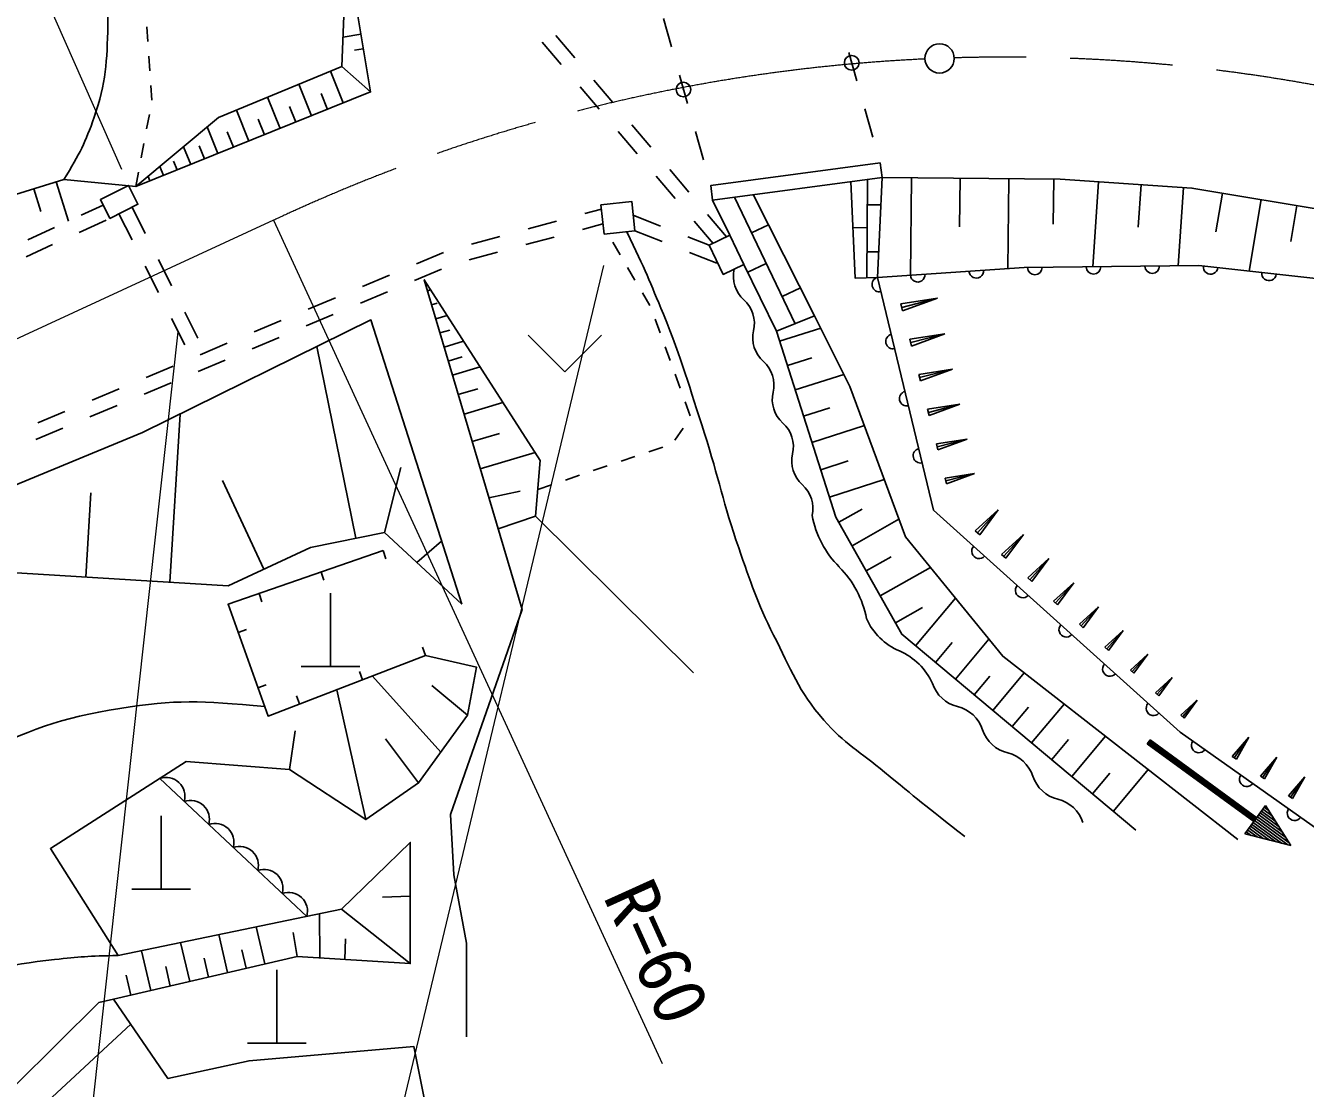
# Model space of a CAD drawing. Units: millimetres, scale not verified. Extents: x 40000 to 680000, y 20000 to 380000.
# Drawn here: x 342198 to 385838, y 274082 to 310300 of the extents above; entities that cross this region are included whole.
import ezdxf
from ezdxf.enums import TextEntityAlignment as Align

# ---------------------------------------------------------------- set-up
doc = ezdxf.new("R2010")
doc.units = ezdxf.units.MM
doc.header["$LTSCALE"] = 1000
doc.header["$PDMODE"] = 32
doc.header["$PDSIZE"] = 500
doc.linetypes.add('CHAIN', pattern=[18.5, 12, -1.5, 3.5, -1.5])
for name, color, linetype, lineweight in [('M-BGD', 7, 'Continuous', 25), ('M-BMK', 2, 'CHAIN', 13), ('M-BMK-SRVR', 3, 'Continuous', 25), ('M-STR-HTXT', 7, 'Continuous', 13), ('M-STR-STR1', 1, 'Continuous', 25)]:
    doc.layers.add(name, color=color, linetype=linetype, lineweight=lineweight)
doc.layers.add('M-OTRS', color=6, linetype='Continuous')
doc.styles.add('ＭＳ ゴシック', font='')
doc.styles.get('ＭＳ ゴシック').set_extended_font_data('MS Gothic')

msp = doc.modelspace()

# ---------------------------------------------------------------- linework, layer by layer
at = {"layer": 'M-BGD'}
for p, q in [((346364, 309756), (346330, 310255)), ((353631, 310006), (353022, 309904)), ((360926, 309204), (360279, 309967)), ((353713, 309513), (353409, 309462)), ((360462, 308979), (359815, 309741)), ((346431, 308758), (346398, 309257)), ((353032, 307664), (352595, 308749)), ((353959, 308038), (352984, 308910)), ((346498, 307760), (346465, 308259)), ((351947, 307227), (351514, 308301)), ((361756, 307454), (361109, 308216)), ((362220, 307679), (361573, 308442)), ((350873, 306795), (350445, 307858)), ((352489, 307446), (352271, 307988)), ((346326, 306777), (346420, 307268)), ((349810, 306366), (349386, 307419)), ((351410, 307011), (351194, 307548)), ((348758, 305943), (348393, 306847)), ((350342, 306581), (350127, 307112)), ((363514, 306154), (362867, 306917)), ((349284, 306155), (349072, 306681)), ((363050, 305929), (362403, 306691)), ((346139, 305795), (346233, 306286)), ((347830, 305569), (347586, 306174)), ((348294, 305756), (348112, 306208)), ((346903, 305195), (346779, 305502)), ((347367, 305382), (347245, 305685)), ((345952, 304812), (346046, 305304)), ((346439, 305008), (346377, 305162)), ((364344, 304404), (363697, 305166)), ((364808, 304629), (364161, 305392)), ((370907, 305060), (370880, 301710)), ((372401, 305116), (372369, 301796)), ((374062, 305100), (374046, 303440)), ((375722, 305084), (375692, 302016)), ((377256, 305069), (377241, 303535)), ((342476, 304734), (342714, 303966)), ((343244, 304971), (343658, 303635)), ((378787, 304978), (378591, 302081)), ((380235, 304880), (380137, 303432)), ((381684, 304782), (381504, 302115)), ((344097, 303836), (344845, 304178)), ((365626, 304355), (366209, 303156)), ((366371, 304455), (368442, 300142)), ((370900, 304193), (371360, 304189)), ((383006, 304590), (382786, 303271)), ((384324, 304370), (383918, 301932)), ((345382, 303889), (345831, 302995)), ((345829, 304114), (346277, 303220)), ((361268, 303894), (361830, 304044)), ((362917, 303835), (363847, 303468)), ((366102, 303104), (365455, 303867)), ((385543, 304167), (385340, 302948)), ((342279, 303004), (343188, 303420)), ((344030, 303255), (344940, 303671)), ((359337, 303375), (360302, 303634)), ((361188, 303354), (361885, 303542)), ((362976, 303305), (363906, 302938)), ((365638, 302879), (364991, 303641)), ((366955, 303238), (367527, 303512)), ((370894, 303411), (370403, 303416)), ((357405, 302856), (358371, 303115)), ((359257, 302835), (360223, 303095)), ((362471, 302485), (362218, 302916)), ((364778, 303101), (365505, 302814)), ((342212, 302423), (343121, 302839)), ((355526, 302184), (356448, 302572)), ((357325, 302316), (358291, 302576)), ((364837, 302571), (365767, 302204)), ((370887, 302591), (371290, 302588)), ((346280, 302101), (346729, 301208)), ((346726, 302327), (347175, 301433)), ((355457, 301613), (356379, 302000)), ((362977, 301622), (362724, 302054)), ((367455, 302197), (366822, 301893)), ((353682, 301410), (354604, 301797)), ((353613, 300838), (354535, 301226)), ((355901, 301264), (356010, 301296)), ((363483, 300760), (363230, 301191)), ((367998, 301066), (368617, 301363)), ((351838, 300635), (352760, 301022)), ((356043, 300784), (356236, 300842)), ((372041, 300821), (373289, 301010)), ((372103, 300578), (372041, 300821)), ((372072, 300699), (373289, 301010)), ((372103, 300578), (373289, 301010)), ((347178, 300314), (347626, 299420)), ((347624, 300540), (348073, 299646)), ((349994, 299860), (350916, 300248)), ((351769, 300064), (352691, 300451)), ((356185, 300305), (356572, 300420)), ((363841, 299828), (363671, 300298)), ((356327, 299826), (356660, 299924)), ((367907, 299543), (369309, 299993)), ((348150, 299086), (349072, 299473)), ((349925, 299289), (350847, 299676)), ((356470, 299346), (357134, 299544)), ((359339, 299747), (360589, 298497)), ((361839, 299747), (360589, 298497)), ((372349, 299614), (373546, 299794)), ((372408, 299380), (372349, 299614)), ((372378, 299497), (373546, 299794)), ((372408, 299380), (373546, 299794)), ((353456, 292830), (352130, 299361)), ((356612, 298867), (357083, 299007)), ((364181, 298887), (364011, 299358)), ((368173, 298713), (369003, 298980)), ((346306, 298311), (347228, 298698)), ((348081, 298514), (349003, 298902)), ((356754, 298388), (357696, 298667)), ((372654, 298416), (373800, 298589)), ((372682, 298304), (373800, 298589)), ((372711, 298192), (373800, 298589)), ((346238, 297740), (347160, 298127)), ((364520, 297947), (364350, 298417)), ((368440, 297884), (370099, 298416)), ((372711, 298192), (372654, 298416)), ((344463, 297536), (345384, 297924)), ((356951, 297724), (357614, 297921)), ((344394, 296965), (345316, 297352)), ((357148, 297061), (358474, 297455)), ((364860, 297006), (364690, 297477)), ((368726, 296991), (369619, 297277)), ((372957, 297228), (374053, 297394)), ((373011, 297015), (372957, 297228)), ((372984, 297121), (374053, 297394)), ((373011, 297015), (374053, 297394)), ((342619, 296762), (343541, 297149)), ((347116, 291334), (347464, 297062)), ((342550, 296190), (343472, 296578)), ((357425, 296127), (358359, 296404)), ((364340, 296170), (364617, 296586)), ((369012, 296098), (370798, 296671)), ((363451, 295774), (363925, 295934)), ((373257, 296050), (374303, 296208)), ((373309, 295846), (373257, 296050)), ((373283, 295948), (374303, 296208)), ((373309, 295846), (374303, 296208)), ((357702, 295194), (359570, 295748)), ((362504, 295455), (362977, 295614)), ((369312, 295164), (370245, 295464)), ((354436, 293029), (354991, 295245)), ((361556, 295135), (362030, 295295)), ((373555, 294882), (374551, 295033)), ((373579, 294785), (374551, 295033)), ((373604, 294688), (374551, 295033)), ((350319, 291777), (348915, 294798)), ((359661, 294496), (360135, 294656)), ((360608, 294815), (361082, 294975)), ((369611, 294231), (371478, 294830)), ((373604, 294688), (373555, 294882)), ((344252, 291509), (344426, 294373)), ((357995, 294206), (359063, 294430)), ((369928, 293373), (370727, 293824)), ((374580, 293086), (375358, 293795)), ((374658, 293016), (375358, 293795)), ((374736, 292946), (375358, 293795)), ((358309, 293150), (359587, 293582)), ((370379, 292574), (371978, 293476)), ((374736, 292946), (374580, 293086)), ((375477, 292281), (376224, 292962)), ((375552, 292214), (376224, 292962)), ((375627, 292147), (376224, 292962)), ((354385, 292413), (354484, 292129)), ((355539, 292004), (356382, 292733)), ((370861, 291720), (371715, 292202)), ((375627, 292147), (375477, 292281)), ((376368, 291482), (377084, 292135)), ((376440, 291417), (377084, 292135)), ((376512, 291353), (377084, 292135)), ((352272, 291679), (352370, 291396)), ((371343, 290866), (373051, 291830)), ((376512, 291353), (376368, 291482)), ((377253, 290688), (377938, 291313)), ((377321, 290626), (377938, 291313)), ((377390, 290564), (377938, 291313)), ((350159, 290946), (350257, 290663)), ((352590, 288461), (352590, 290961)), ((372548, 289167), (373903, 290786)), ((377390, 290564), (377253, 290688)), ((371862, 289947), (372781, 290465)), ((378131, 289899), (378786, 290497)), ((378197, 289840), (378786, 290497)), ((378263, 289781), (378786, 290497)), ((378263, 289781), (378131, 289899)), ((349447, 289616), (349730, 289717)), ((373906, 288031), (375042, 289389)), ((379004, 289116), (379628, 289686)), ((379066, 289060), (379628, 289686)), ((379129, 289004), (379628, 289686)), ((355839, 288833), (355732, 289113)), ((373227, 288599), (373795, 289278)), ((379129, 289004), (379004, 289116)), ((351590, 288461), (353590, 288461)), ((379870, 288339), (380465, 288881)), ((379930, 288285), (380465, 288881)), ((379990, 288232), (380465, 288881)), ((353691, 288008), (353583, 288288)), ((356356, 285540), (354023, 288135)), ((374543, 287498), (375076, 288135)), ((375180, 286965), (376246, 288239)), ((379990, 288232), (379870, 288339)), ((380731, 287566), (381296, 288082)), ((380787, 287516), (381296, 288082)), ((380844, 287465), (381296, 288082)), ((350122, 287733), (350405, 287835)), ((353804, 283245), (352806, 287668)), ((357266, 286798), (356047, 287807)), ((351542, 287183), (351434, 287463)), ((376501, 285860), (377606, 287181)), ((380844, 287465), (380731, 287566)), ((381588, 286798), (382145, 287307)), ((381644, 286747), (382145, 287307)), ((381699, 286697), (382145, 287307)), ((375841, 286412), (376393, 287073)), ((381699, 286697), (381588, 286798)), ((351193, 284945), (351388, 286268)), ((355596, 284490), (354468, 285991)), ((377186, 285287), (377758, 285972)), ((377870, 284714), (379016, 286084)), ((380540, 285958), (380446, 285829)), ((380469, 285861), (384105, 283210)), ((380493, 285893), (384129, 283242)), ((380516, 285926), (384152, 283274)), ((380540, 285958), (384176, 283307)), ((383343, 285395), (383907, 286054)), ((383413, 285346), (383907, 286054)), ((383484, 285297), (383907, 286054)), ((380446, 285829), (384081, 283177)), ((383484, 285297), (383343, 285395)), ((384303, 284725), (384861, 285375)), ((384373, 284676), (384861, 285375)), ((384443, 284627), (384861, 285375)), ((351786, 279943), (346771, 284643)), ((346771, 284643), (351786, 279943)), ((378580, 284121), (379174, 284830)), ((379290, 283527), (380477, 284946)), ((384443, 284627), (384303, 284725)), ((385262, 284055), (385813, 284698)), ((385331, 284007), (385813, 284698)), ((385400, 283959), (385813, 284698)), ((383775, 282757), (384482, 283727)), ((384597, 283544), (384435, 283662)), ((384482, 283727), (385341, 282358)), ((385400, 283959), (385262, 284055)), ((346821, 280873), (346821, 283373)), ((385283, 282449), (384152, 283274)), ((385169, 282632), (384199, 283339)), ((385054, 282814), (384246, 283403)), ((384940, 282997), (384294, 283468)), ((384826, 283179), (384341, 283533)), ((384711, 283362), (384388, 283597)), ((383984, 282704), (383822, 282822)), ((384192, 282651), (383869, 282887)), ((384401, 282598), (383916, 282951)), ((384610, 282544), (383963, 283016)), ((384819, 282491), (384011, 283080)), ((385027, 282438), (384058, 283145)), ((385236, 282385), (384105, 283210)), ((385341, 282358), (383775, 282757)), ((345821, 280873), (347821, 280873)), ((355312, 280632), (354372, 280601)), ((355312, 278336), (352974, 280189)), ((352235, 278530), (352218, 280032)), ((349087, 278027), (348786, 279321)), ((350350, 278322), (350056, 279584)), ((351456, 278579), (351324, 279389)), ((347793, 277726), (347484, 279052)), ((353089, 278476), (353107, 279182)), ((346468, 277417), (346151, 278775)), ((348440, 277877), (348290, 278524)), ((349718, 278174), (349571, 278806)), ((347131, 277571), (346976, 278234)), ((350769, 275622), (350769, 278122)), ((345789, 277259), (345630, 277938)), ((349769, 275622), (351769, 275622))]:
    msp.add_line(p, q, dxfattribs=at)
for points in [[(348159, 329235), (348570, 323384), (353138, 312965), (352984, 308910), (348775, 307165), (345952, 304812)], [(345952, 304812), (353959, 308038), (353138, 312965)], [(280754, 307127), (284357, 296185), (287627, 293316), (289762, 297519), (292030, 298653), (301104, 300989), (310387, 301896), (317554, 298859), (323932, 301927), (329702, 300074), (332906, 301772), (343505, 305052), (345952, 304812)], [(371401, 305125), (371252, 301721), (370481, 301698), (370333, 304983)], [(371401, 305125), (377470, 305067), (381965, 304763), (386885, 303943), (391410, 302759), (395996, 301271), (400612, 299388), (404560, 297384), (407809, 295562), (411939, 292768), (417193, 289154), (430586, 279830), (452122, 264680), (455011, 262811), (459835, 260116), (463568, 258485), (468347, 256670), (472447, 255395), (477063, 254211), (481132, 253451), (485566, 252814), (490516, 252419), (495406, 252358), (496788, 250407)], [(366690, 302164), (367797, 299887), (369103, 300404), (367007, 304539)], [(371252, 301721), (376252, 302053), (382209, 302123), (386811, 301609), (391668, 300756)], [(357236, 275835), (357236, 279033), (356801, 281362), (356683, 283415), (359125, 290400), (355789, 301640), (359741, 295481), (359587, 293582), (364976, 288245)], [(371252, 301721), (373159, 293787), (381569, 286218), (388974, 280985)], [(369103, 300404), (370305, 298006), (372200, 292874), (375516, 288807), (383531, 282569)], [(380057, 282885), (372082, 289557), (369831, 293545), (367797, 299887)], [(355839, 288833), (350468, 286770), (349102, 290580), (354385, 292413)], [(345351, 278610), (343044, 282256), (347670, 285219), (351193, 284945), (353804, 283245), (355596, 284490), (357266, 286798), (357570, 288438), (355839, 288833)], [(355798, 273690), (355434, 275512), (349816, 275026), (347052, 274419), (345199, 277122), (351456, 278579), (355312, 278336), (355312, 282467), (352974, 280189), (345351, 278610)], [(316812, 263024), (319583, 260237), (339001, 271369), (344698, 277007), (345199, 277122)], [(315528, 258648), (317502, 260440), (319173, 258770), (338833, 269835), (345782, 276270)]]:
    msp.add_lwpolyline(points, dxfattribs=at)
for points in [[(345071, 303731), (346029, 304215), (345706, 304854), (344748, 304370)], [(361925, 303188), (362976, 303305), (362865, 304307), (361813, 304190)], [(366690, 302164), (366209, 303156), (365505, 302814), (365987, 301822)], [(357070, 290581), (353972, 300269), (346189, 296434), (337105, 292687), (332178, 291250), (329560, 288889), (328739, 287298), (329603, 278291), (321431, 271315), (316970, 268433), (313456, 265709), (309587, 264722), (316812, 263024), (321826, 267644), (326840, 271394), (333038, 276211), (331854, 286791), (333788, 289279), (341329, 291687), (349107, 291213), (351910, 292516), (354436, 293029)]]:
    msp.add_lwpolyline(points, close=True, dxfattribs=at)
for centre, radius, start, end in [((367416, 301760), 1085, 167.0616, 228.043), ((376611, 302057), 250, 180.674, 0.674), ((378611, 302081), 250, 180.674, 0.674), ((380611, 302105), 250, 180.674, 0.674), ((382608, 302079), 250, 173.6279, 353.6279), ((371310, 301478), 250, 103.5152, 283.5152), ((372619, 301812), 250, 183.7981, 3.7982), ((374615, 301945), 250, 183.7981, 3.7982), ((384596, 301857), 250, 173.6279, 353.6279), ((365966, 300147), 1085, 347.0616, 48.043), ((368080, 299661), 1085, 167.0616, 228.043), ((371778, 299534), 250, 103.5152, 283.5152), ((366630, 298048), 1085, 347.0616, 48.043), ((368744, 297562), 1085, 167.0616, 228.043), ((372245, 297589), 250, 103.5152, 283.5152), ((367294, 295949), 1085, 347.0616, 48.043), ((372713, 295644), 250, 103.5152, 283.5152), ((369408, 295463), 1085, 167.0616, 228.043), ((367958, 293850), 1085, 347.0616, 48.043), ((372321, 294230), 3364, 190.6648, 225.0113), ((374712, 292389), 250, 138.0128, 318.0128), ((367564, 289471), 3364, 10.6648, 45.0113), ((376199, 291051), 250, 138.0128, 318.0128), ((372833, 290966), 2148, 203.9699, 247.0442), ((377685, 289713), 250, 138.0128, 318.0128), ((371158, 287010), 2148, 23.9699, 67.0442), ((379172, 288375), 250, 138.0128, 318.0128), ((374264, 288263), 1204, 198.3887, 256.1925), ((380659, 287037), 250, 138.0128, 318.0128), ((373689, 285924), 1204, 18.3887, 76.1925), ((375974, 286683), 1204, 198.3887, 256.1925), ((382202, 285771), 250, 144.754, 324.754), ((375399, 284344), 1204, 18.3887, 76.1925), ((346988, 284037), 644, 343.9967, 109.7082), ((377685, 285104), 1204, 198.3887, 256.1925), ((383835, 284616), 250, 144.754, 324.754), ((347824, 283254), 644, 343.9967, 109.7082), ((377110, 282765), 1204, 18.3887, 76.1925), ((385469, 283462), 250, 144.754, 324.754), ((348660, 282470), 644, 343.9967, 109.7082), ((349495, 281687), 644, 343.9967, 109.7082), ((350331, 280903), 644, 343.9967, 109.7082), ((351167, 280120), 644, 343.9967, 109.7082)]:
    msp.add_arc(centre, radius, start, end, dxfattribs=at)
for points, knots in [([(342536, 333736), (343005, 329714), (343297, 328408), (343069, 324996), (342961, 323373), (342850, 322466), (342602, 320859), (342198, 318241), (341817, 316794), (341068, 314253), (340557, 312521), (340449, 311431), (339466, 309917), (338672, 308693), (338101, 308068), (336998, 307114), (336188, 306415), (335712, 306003), (334729, 305580), (333757, 305161), (333265, 305106), (332086, 304981)], [0, 0, 0, 0, 1, 1, 1, 2, 2, 2, 3, 3, 3, 4, 4, 4, 5, 5, 5, 6, 6, 6, 7, 7, 7, 7]), ([(345872, 333736), (346262, 330175), (346418, 329150), (346472, 326197), (346508, 324268), (346619, 323176), (346405, 321259), (346224, 319628), (346086, 318710), (345671, 317122), (345351, 315894), (344711, 315318), (344604, 314053), (344480, 312591), (345042, 311784), (345004, 310317), (344972, 309079), (344944, 308351), (344537, 307181), (344234, 306308), (344054, 305952), (343505, 305052)], [0, 0, 0, 0, 1, 1, 1, 2, 2, 2, 3, 3, 3, 4, 4, 4, 5, 5, 5, 6, 6, 6, 7, 7, 7, 7]), ([(362703, 303274), (363328, 301956), (363494, 301577), (363944, 300465), (364575, 298908), (364830, 297999), (365346, 296400), (365834, 294886), (365989, 294000), (366514, 292499), (366926, 291320), (367142, 290647), (367705, 289532), (368297, 288360), (368551, 287628), (369411, 286635), (370110, 285828), (370669, 285543), (371490, 284860), (372542, 283983), (372893, 283712), (374223, 282664)], [0, 0, 0, 0, 1, 1, 1, 2, 2, 2, 3, 3, 3, 4, 4, 4, 5, 5, 5, 6, 6, 6, 7, 7, 7, 7]), ([(332726, 278996), (333980, 280362), (334397, 280763), (335560, 281797), (337318, 283362), (338362, 284225), (340436, 285339), (342245, 286310), (343387, 286701), (345414, 287032), (347317, 287343), (348165, 287287), (350350, 287098)], [0, 0, 0, 0, 1, 1, 1, 2, 2, 2, 3, 3, 3, 4, 4, 4, 4]), ([(321826, 267644), (322823, 267864), (323171, 267973), (323988, 268311), (325164, 268799), (325703, 269318), (326755, 270037), (328791, 271428), (329772, 272432), (331816, 273812), (333179, 274733), (333979, 275203), (335448, 275944), (336817, 276635), (337594, 277015), (339041, 277524), (340608, 278074), (341535, 278291), (343186, 278471), (344029, 278563), (344344, 278597), (345351, 278610)], [0, 0, 0, 0, 1, 1, 1, 2, 2, 2, 3, 3, 3, 4, 4, 4, 5, 5, 5, 6, 6, 6, 7, 7, 7, 7])]:
    msp.add_open_spline(points, degree=3, knots=knots, dxfattribs=at)
at = {"layer": 'M-BMK'}
msp.add_line((350651, 303665), (313533, 286554), dxfattribs=at)
for start, end in [(92.67353, 115.12566), (53.23314, 91.69863)]:
    msp.add_arc((375605, 250455), 58771, start, end, dxfattribs=at)
at = {"layer": 'M-BMK-SRVR'}
msp.add_circle((373364, 309183), 500, dxfattribs=at)
at = {"layer": 'M-OTRS'}
for p in [(370366, 309032), (364630, 308122)]:
    msp.add_point(p, dxfattribs=at)
at = {"layer": 'M-STR-HTXT'}
for p, q in [((330332, 339595), (345465, 305411)), ((350651, 303665), (363899, 274928)), ((361899, 302121), (345823, 234989))]:
    msp.add_line(p, q, dxfattribs=at)
msp.add_lwpolyline([(308557, 245841), (341431, 245841), (347403, 299866)], dxfattribs=at)
at = {"layer": 'M-STR-STR1'}
for p, q in [((363944, 310537), (364217, 309575)), ((370266, 309383), (370540, 308421)), ((364491, 308613), (364764, 307651)), ((370813, 307459), (371086, 306497)), ((365037, 306689), (365311, 305727)), ((365626, 304355), (371401, 305125))]:
    msp.add_line(p, q, dxfattribs=at)
msp.add_lwpolyline([(365626, 304355), (365560, 304851), (371335, 305621), (371401, 305125)], dxfattribs=at)

# ---------------------------------------------------------------- texts
at = {"layer": 'M-STR-HTXT', "style": 'ＭＳ ゴシック'}
msp.add_text('R=60', height=1833, rotation=294.341, dxfattribs=at).set_placement((363736, 278738), align=Align.MIDDLE_CENTER)

doc.saveas('drawing.dxf')
